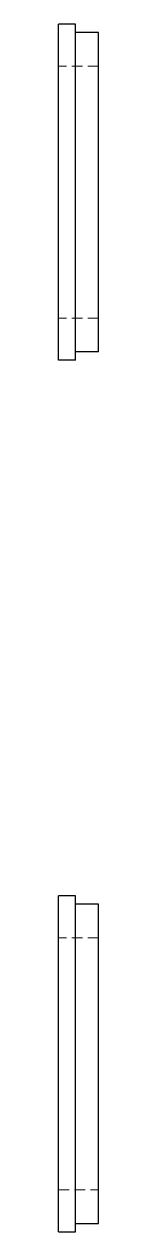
# Model space of a CAD drawing. Header units: millimetres. Extents: x 358 to 475, y 225 to 369.
# Drawn here: x 358 to 362.7, y 225.1 to 368.9 of the extents above.
import ezdxf

# ---------------------------------------------------------------- set-up
doc = ezdxf.new("R2010")
doc.units = ezdxf.units.MM
doc.linetypes.add('HIDDEN', pattern=[1.905, 1.27, -0.635])

msp = doc.modelspace()

# ---------------------------------------------------------------- linework, layer by layer
at = {"color": 7, "linetype": 'Continuous', "lineweight": 25}
for p, q in [((359.96, 368.88), (357.96, 368.88)), ((357.96, 328.88), (357.96, 368.88)), ((359.96, 328.88), (359.96, 368.88)), ((362.71, 367.88), (359.96, 367.88)), ((362.71, 329.88), (362.71, 367.88)), ((362.71, 329.88), (359.96, 329.88)), ((359.96, 328.88), (357.96, 328.88)), ((359.96, 265.12), (357.96, 265.12)), ((357.96, 245.12), (357.96, 265.12)), ((359.96, 245.12), (359.96, 265.12)), ((362.71, 264.12), (359.96, 264.12)), ((362.71, 245.12), (362.71, 264.12)), ((357.96, 225.12), (357.96, 245.12)), ((359.96, 225.12), (359.96, 245.12)), ((362.71, 226.12), (362.71, 245.12)), ((359.96, 226.12), (362.71, 226.12)), ((357.96, 225.12), (359.96, 225.12))]:
    msp.add_line(p, q, dxfattribs=at)
at = {"color": 7, "linetype": 'HIDDEN', "lineweight": 18}
for p, q in [((362.71, 363.88), (357.96, 363.88)), ((362.71, 333.88), (357.96, 333.88)), ((362.71, 260.12), (357.96, 260.12)), ((357.96, 230.12), (362.71, 230.12))]:
    msp.add_line(p, q, dxfattribs=at)

doc.saveas('drawing.dxf')
